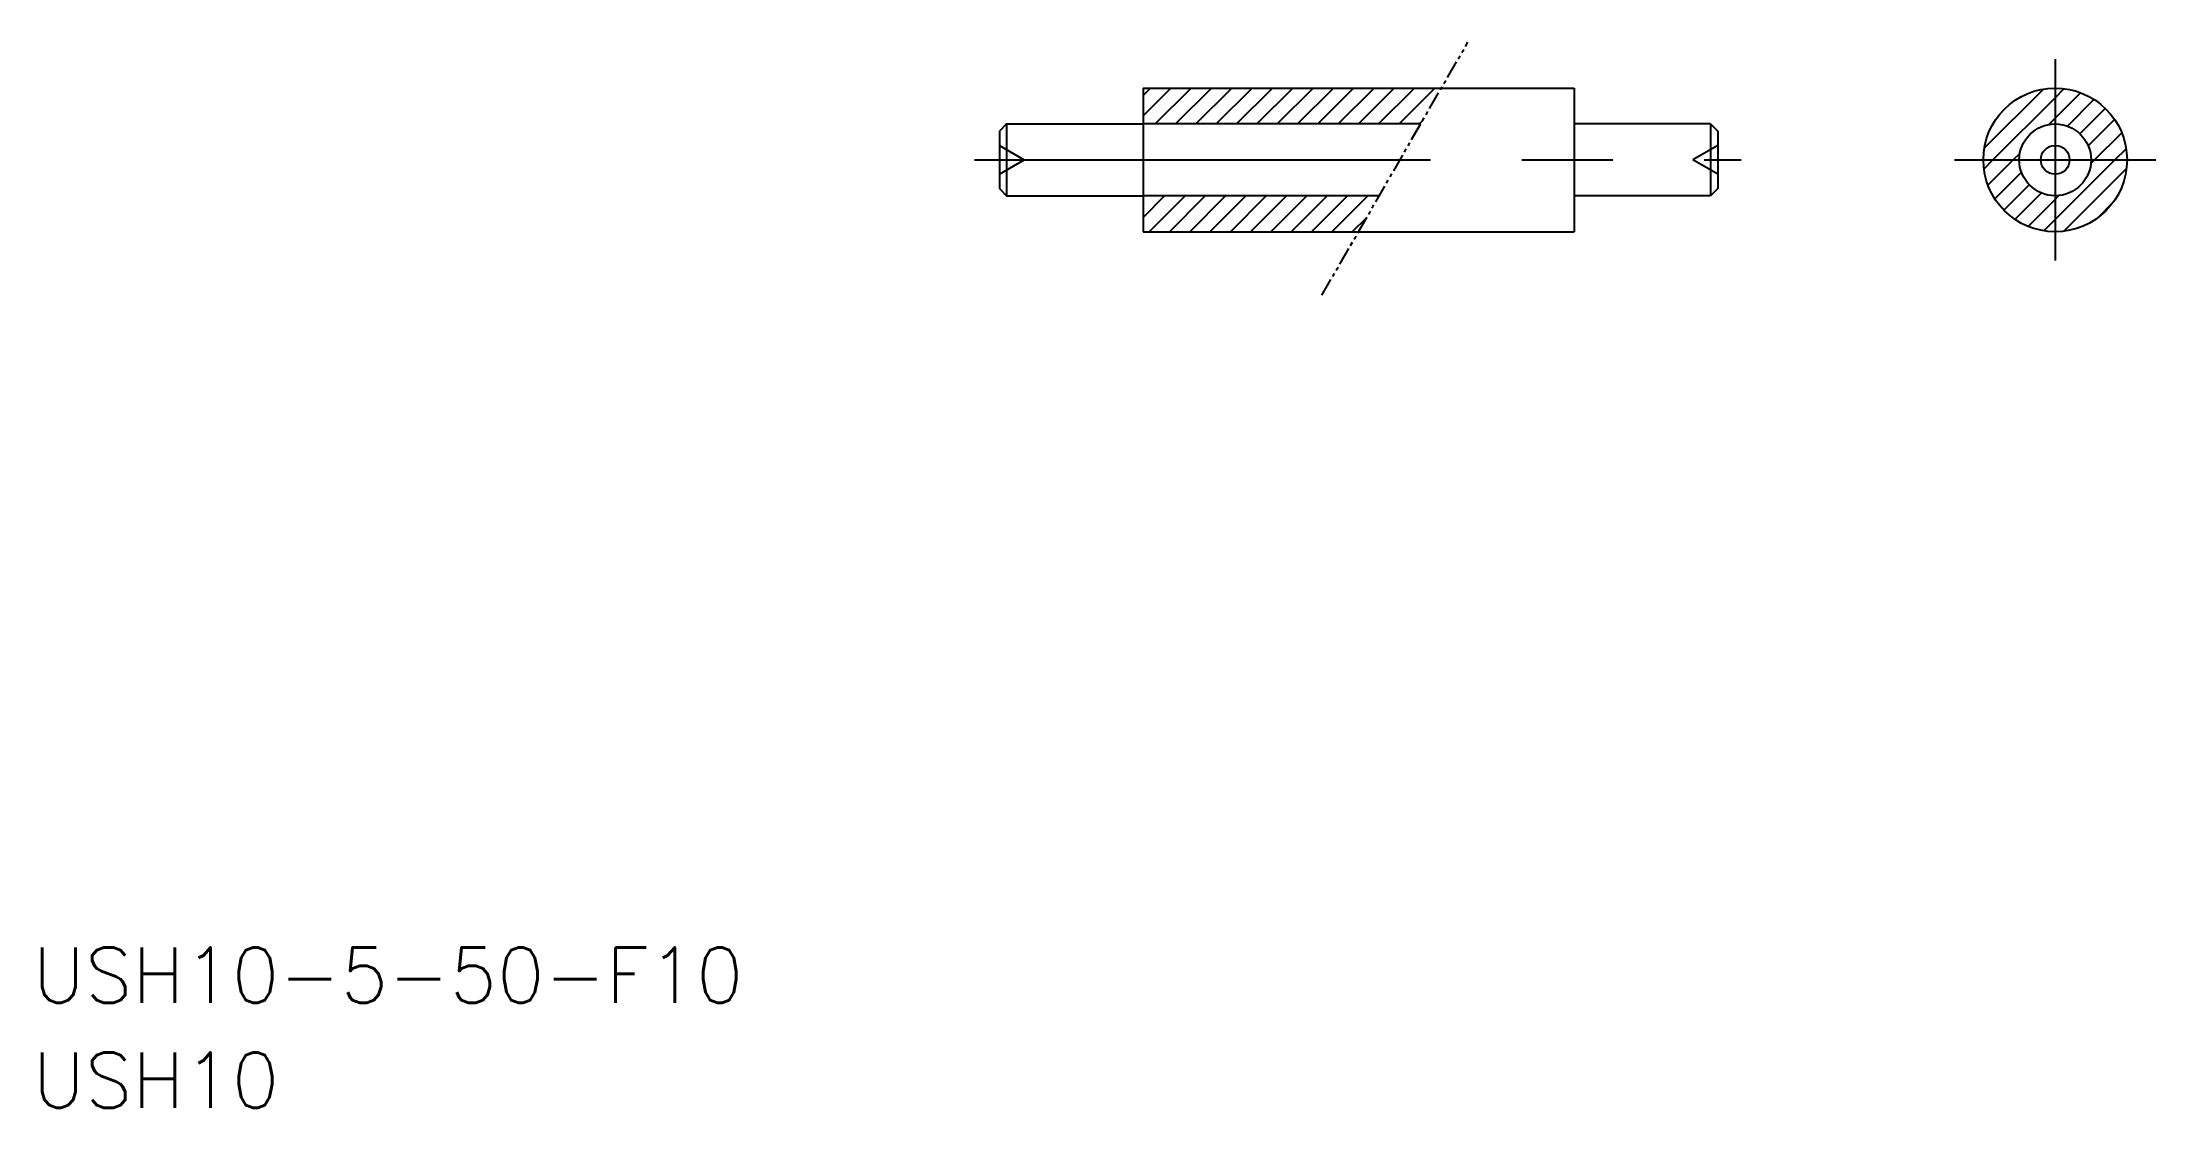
# Model space of a CAD drawing. Extents: x 212 to 359, y 153 to 227.
import ezdxf

# ---------------------------------------------------------------- set-up
doc = ezdxf.new("R2010")
doc.units = 0
for name, pattern in [('CENTER', [50.8, 31.75, -6.35, 6.35, -6.35]), ('DASHED', [19.05, 12.7, -6.35]), ('PHANTOM', [2.5, 1.25, -0.25, 0.25, -0.25, 0.25, -0.25])]:
    doc.linetypes.add(name, pattern=pattern)
doc.layers.get('0').update_dxf_attribs({"linetype": 'CONTINUOUS'})
doc.layers.add('CENTER', color=1, linetype='CENTER')
doc.styles.get("Standard").update_dxf_attribs({"font": 'txt.shx'})

# ---------------------------------------------------------------- blocks, each defined once
blk = doc.blocks.new('*X2')
at = {"color": 0, "linetype": 'CONTINUOUS'}
for p, q in [((288.49, 222.02), (290.42, 223.96)), ((288.49, 223.43), (289.01, 223.96)), ((289.34, 221.46), (291.84, 223.96)), ((290.75, 221.46), (293.25, 223.96)), ((292.17, 221.46), (294.67, 223.96)), ((293.58, 221.46), (296.08, 223.96)), ((294.99, 221.46), (297.49, 223.96)), ((296.41, 221.46), (298.91, 223.96)), ((297.82, 221.46), (300.32, 223.96)), ((299.24, 221.46), (301.74, 223.96)), ((300.65, 221.46), (303.15, 223.96)), ((302.07, 221.46), (304.57, 223.96)), ((303.48, 221.46), (305.98, 223.96)), ((304.89, 221.46), (307.39, 223.96)), ((306.31, 221.46), (308.81, 223.96)), ((307.72, 221.46), (307.94, 221.68)), ((288.49, 214.95), (289.99, 216.46)), ((288.49, 216.36), (288.58, 216.46)), ((288.91, 213.96), (291.41, 216.46)), ((290.32, 213.96), (292.82, 216.46)), ((291.74, 213.96), (294.24, 216.46)), ((293.15, 213.96), (295.65, 216.46)), ((294.57, 213.96), (297.07, 216.46)), ((295.98, 213.96), (298.48, 216.46)), ((297.39, 213.96), (299.89, 216.46)), ((298.81, 213.96), (301.31, 216.46)), ((300.22, 213.96), (302.72, 216.46)), ((301.64, 213.96), (304.14, 216.46)), ((303.05, 213.96), (304.08, 214.98))]:
    blk.add_line(p, q, dxfattribs=at)
blk = doc.blocks.new('*X3')
at = {"color": 0, "linetype": 'CONTINUOUS'}
for p, q in [((347.04, 219.77), (351.17, 223.89)), ((351.98, 223.29), (352.61, 223.92)), ((351.98, 221.87), (353.74, 223.63)), ((347.65, 218.96), (351.98, 223.29)), ((352.83, 221.31), (354.68, 223.16)), ((353.7, 220.77), (355.47, 222.53)), ((351.52, 221.41), (351.98, 221.87)), ((354.28, 219.93), (356.11, 221.76)), ((354.72, 218.96), (356.61, 220.84)), ((349.06, 218.96), (349.52, 219.41)), ((356.13, 218.96), (356.92, 219.74)), ((347.02, 218.32), (347.65, 218.96)), ((347.3, 217.19), (349.06, 218.96)), ((347.77, 216.25), (349.63, 218.11)), ((351.98, 214.8), (356.13, 218.96)), ((352.59, 213.99), (356.94, 218.35)), ((354.47, 218.7), (354.72, 218.96)), ((348.4, 215.46), (350.17, 217.23)), ((349.17, 214.82), (351, 216.65)), ((351.98, 216.21), (352.23, 216.47)), ((350.09, 214.33), (351.98, 216.21)), ((351.2, 214.02), (351.98, 214.8)), ((354.92, 214.91), (356.02, 216.02))]:
    blk.add_line(p, q, dxfattribs=at)

msp = doc.modelspace()

# ---------------------------------------------------------------- linework, layer by layer
at = {"color": 3, "linetype": 'PHANTOM'}
msp.add_line((300.94, 209.54), (311.1, 227.15), dxfattribs=at)
at = {"color": 7, "linetype": 'CONTINUOUS'}
for p, q in [((288.49, 223.96), (288.49, 213.96)), ((288.49, 223.96), (318.49, 223.96)), ((318.49, 223.96), (318.49, 213.96)), ((278.99, 221.46), (278.49, 220.96)), ((278.49, 220.96), (278.49, 216.96)), ((278.99, 221.46), (288.49, 221.46)), ((278.99, 221.46), (278.99, 216.46)), ((307.82, 221.46), (288.49, 221.46)), ((327.99, 221.46), (318.49, 221.46)), ((327.99, 221.46), (328.49, 220.96)), ((327.99, 221.46), (327.99, 216.46)), ((328.49, 220.96), (328.49, 216.96)), ((278.49, 216.96), (278.99, 216.46)), ((278.99, 216.46), (288.49, 216.46)), ((304.93, 216.46), (288.49, 216.46)), ((327.99, 216.46), (318.49, 216.46)), ((328.49, 216.96), (327.99, 216.46)), ((288.49, 213.96), (318.49, 213.96))]:
    msp.add_line(p, q, dxfattribs=at)
at = {"color": 3, "linetype": 'DASHED'}
for p, q in [((278.49, 219.96), (280.22, 218.96)), ((328.49, 219.96), (326.75, 218.96)), ((278.49, 217.96), (280.22, 218.96)), ((328.49, 217.96), (326.75, 218.96))]:
    msp.add_line(p, q, dxfattribs=at)
at = {"color": 7, "linetype": 'CONTINUOUS'}
for radius in [5, 2.5, 1]:
    msp.add_circle((351.98, 218.96), radius, dxfattribs=at)
at = {"layer": 'CENTER', "color": 1, "linetype": 'CENTER'}
for p, q in [((351.98, 225.96), (351.98, 211.96)), ((276.75, 218.96), (330.13, 218.96)), ((344.98, 218.96), (358.98, 218.96))]:
    msp.add_line(p, q, dxfattribs=at)

# ---------------------------------------------------------------- block references
at = {"color": 3, "linetype": 'CONTINUOUS'}
for name in ['*X2', '*X3']:
    msp.add_blockref(name, (0, 0), dxfattribs=at)

# ---------------------------------------------------------------- texts
at = {"color": 7, "linetype": 'CONTINUOUS'}
for s, height, p in [('USH10-5-50-F10', 3.8472, (211.21, 160.29)), ('USH10', 3.847, (211.21, 152.98))]:
    msp.add_text(s, height=height, dxfattribs=at).set_placement(p)

doc.saveas('drawing.dxf')
